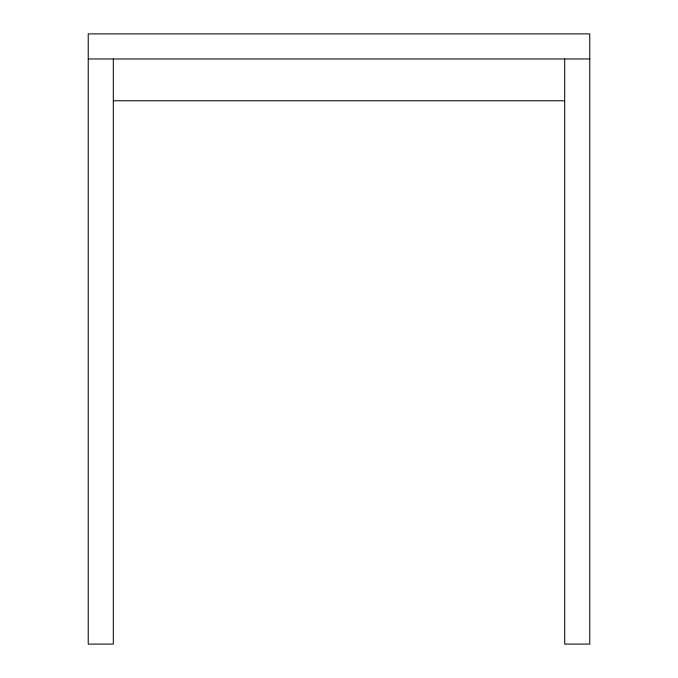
<?xml version="1.0" encoding="UTF-8"?>
<svg xmlns="http://www.w3.org/2000/svg" width="678" height="678" viewBox="0 0 678 678"><rect width="100%" height="100%" fill="white"/><g stroke="black" fill="none" stroke-linecap="round" stroke-linejoin="round"><path stroke-width="1.02" d="M88.233 58.978L589.767 58.978M113.311 100.768L564.689 100.768M564.689 58.978L564.689 644.1L589.767 644.1L589.767 33.9L88.233 33.9L88.233 644.1L113.311 644.1L113.311 58.978"/></g></svg>
